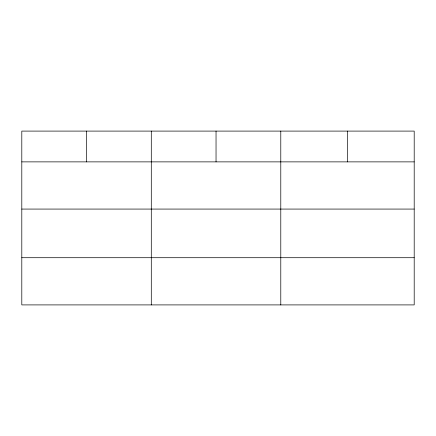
<?xml version="1.0" encoding="UTF-8"?>
<svg xmlns="http://www.w3.org/2000/svg" width="436" height="436" viewBox="0 0 436 436"><rect width="100%" height="100%" fill="white"/><g stroke="black" fill="none" stroke-linecap="round" stroke-linejoin="round"><path stroke-width="0.65" d="M414.2 209.073L414.2 131.094L21.8 131.094L21.8 304.906L414.2 304.906L414.2 209.073L21.8 209.073M21.8 161.876L414.2 161.876M21.8 257.709L414.2 257.709M347.492 131.094L347.492 161.876M280.784 131.094L280.784 304.906M216.038 131.094L216.038 161.876M151.292 131.094L151.292 304.906M86.546 131.094L86.546 161.876"/></g></svg>
